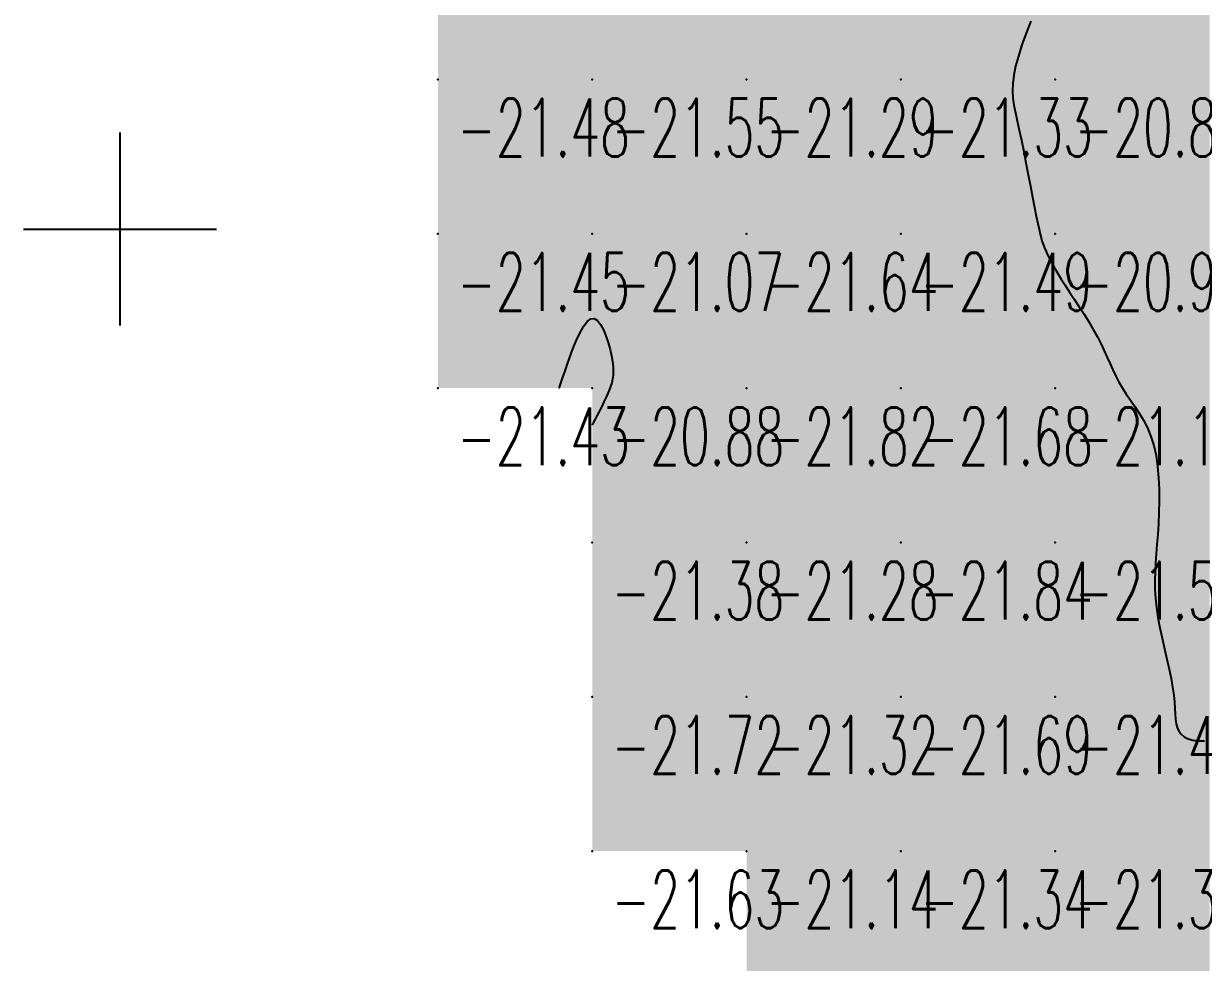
# Model space of a CAD drawing. Header units: millimetres. Extents: x 88261 to 90953, y 390274 to 392322.
# Drawn here: x 89243.4 to 89319.8, y 390700 to 390760.8 of the extents above; entities that cross this region are included whole.
import ezdxf
from ezdxf.enums import TextEntityAlignment as Align

# ---------------------------------------------------------------- set-up
doc = ezdxf.new("R2010")
doc.units = ezdxf.units.MM
doc.header["$LTSCALE"] = 25
for name, color, linetype in [('Carroyage(1)_Croix', 7, 'Continuous'), ('CN_03_00', 7, 'Continuous'), ('COTEAlt', 7, 'Continuous'), ('TN_COLORIAGE', 7, 'Continuous')]:
    doc.layers.add(name, color=color, linetype=linetype)
doc.styles.add('Simplex 1.0', font='Simplex.shx', dxfattribs={"width": 0.99, "height": 2.5})
doc.styles.get("Standard").update_dxf_attribs({"font": 'times.ttf'})

# ---------------------------------------------------------------- blocks, each defined once
blk = doc.blocks.new('COTE')
at = {"color": 0}
blk.add_point((0, 0), dxfattribs=at)
at = {"layer": 'COTEAlt'}
blk.add_attdef('ALT', text='', height=3.75, dxfattribs=at).set_placement((1.25, -1.25), align=Align.TOP_LEFT)

msp = doc.modelspace()

# ---------------------------------------------------------------- linework, layer by layer
at = {"layer": 'Carroyage(1)_Croix'}
for p, q in [((89249.65, 390741.29), (89249.65, 390753.79)), ((89243.4, 390747.54), (89255.9, 390747.54))]:
    msp.add_line(p, q, dxfattribs=at)
at = {"layer": 'CN_03_00', "elevation": -21, "flags": 128}
for points in [[(89308.657, 390761.002), (89308.36, 390760.224), (89308.089, 390759.465), (89307.856, 390758.747), (89307.674, 390758.088), (89307.553, 390757.502), (89307.489, 390756.976), (89307.474, 390756.49), (89307.503, 390756.023), (89307.568, 390755.555), (89307.662, 390755.068), (89307.779, 390754.54), (89307.912, 390753.952), (89308.054, 390753.29), (89308.201, 390752.572), (89308.351, 390751.82), (89308.5, 390751.058), (89308.645, 390750.309), (89308.782, 390749.596), (89308.908, 390748.943), (89309.02, 390748.372), (89309.116, 390747.902), (89309.197, 390747.522), (89309.267, 390747.219), (89309.33, 390746.976), (89309.387, 390746.779), (89309.443, 390746.613), (89309.5, 390746.462), (89309.561, 390746.311), (89309.631, 390746.148), (89309.712, 390745.966), (89309.808, 390745.763), (89309.922, 390745.534), (89310.059, 390745.277), (89310.22, 390744.988), (89310.411, 390744.664), (89310.635, 390744.301), (89310.893, 390743.897), (89311.178, 390743.459), (89311.482, 390742.995), (89311.797, 390742.511), (89312.112, 390742.018), (89312.42, 390741.521), (89312.712, 390741.029), (89312.979, 390740.551), (89313.215, 390740.091), (89313.425, 390739.65), (89313.618, 390739.224), (89313.802, 390738.811), (89313.983, 390738.409), (89314.171, 390738.015), (89314.374, 390737.626), (89314.599, 390737.239), (89314.851, 390736.851), (89315.124, 390736.456), (89315.407, 390736.046), (89315.691, 390735.614), (89315.967, 390735.151), (89316.223, 390734.652), (89316.45, 390734.108), (89316.639, 390733.511), (89316.782, 390732.859), (89316.882, 390732.16), (89316.944, 390731.429), (89316.975, 390730.678), (89316.978, 390729.921), (89316.961, 390729.173), (89316.928, 390728.445), (89316.885, 390727.752), (89316.837, 390727.103), (89316.79, 390726.491), (89316.748, 390725.906), (89316.717, 390725.338), (89316.702, 390724.775), (89316.709, 390724.208), (89316.741, 390723.625), (89316.805, 390723.017), (89316.904, 390722.376), (89317.03, 390721.71), (89317.174, 390721.031), (89317.328, 390720.35), (89317.482, 390719.681), (89317.627, 390719.033), (89317.754, 390718.42), (89317.854, 390717.852), (89317.922, 390717.339), (89317.964, 390716.879), (89317.99, 390716.469), (89318.012, 390716.103), (89318.038, 390715.78), (89318.08, 390715.493), (89318.148, 390715.239), (89318.253, 390715.015), (89318.402, 390714.817), (89318.6, 390714.649), (89318.849, 390714.517), (89319.151, 390714.426), (89319.509, 390714.38), (89319.925, 390714.385)], [(89278.108, 390737.239), (89278.109, 390737.241), (89278.114, 390737.256), (89278.127, 390737.295), (89278.153, 390737.371), (89278.195, 390737.497), (89278.259, 390737.685), (89278.347, 390737.947), (89278.465, 390738.295), (89278.615, 390738.735), (89278.792, 390739.24), (89278.993, 390739.775), (89279.211, 390740.307), (89279.441, 390740.802), (89279.678, 390741.225), (89279.916, 390741.543), (89280.15, 390741.721), (89280.376, 390741.736), (89280.59, 390741.605), (89280.79, 390741.356), (89280.973, 390741.018), (89281.137, 390740.618), (89281.28, 390740.184), (89281.399, 390739.745), (89281.491, 390739.328), (89281.556, 390738.956), (89281.593, 390738.627), (89281.605, 390738.332), (89281.593, 390738.065), (89281.56, 390737.816), (89281.506, 390737.578), (89281.433, 390737.343), (89281.344, 390737.103), (89281.241, 390736.853), (89281.126, 390736.597), (89281.006, 390736.34), (89280.883, 390736.088), (89280.762, 390735.85), (89280.649, 390735.629), (89280.546, 390735.433), (89280.458, 390735.267), (89280.389, 390735.137), (89280.337, 390735.039), (89280.3, 390734.969), (89280.275, 390734.922), (89280.26, 390734.894), (89280.252, 390734.879), (89280.249, 390734.874), (89280.249, 390734.873)]]:
    msp.add_lwpolyline(points, dxfattribs=at)
at = {"layer": 'TN_COLORIAGE', "color": 233}
for points in [[(89270.249, 390767.239, -21), (89278.496, 390767.239, -21), (89270.249, 390757.239, -21), (89278.278, 390765.268, -21)], [(89280.249, 390757.239, -21.109), (89290.249, 390757.239, -21.109), (89290.249, 390767.239, -21.109)], [(89280.249, 390757.239, -21), (89280.249, 390765.492, -21), (89290.249, 390767.239, -21), (89285.427, 390767.239, -21)], [(89290.249, 390767.239, -21.445), (89290.249, 390757.239, -21.445), (89300.249, 390767.239, -21.445)], [(89290.249, 390757.239, -21.445), (89300.249, 390757.239, -21.445), (89300.249, 390767.239, -21.445)], [(89300.249, 390757.239, -21), (89306.995, 390757.239, -21), (89310.249, 390767.239, -21), (89310.249, 390764.763, -21)], [(89300.249, 390767.239, -21.052), (89300.249, 390757.239, -21.052), (89310.249, 390767.239, -21.052)], [(89280.249, 390757.239, -21), (89280.249, 390765.492, -21), (89270.249, 390757.239, -21), (89278.278, 390765.268, -21)], [(89270.249, 390757.239, -21.551), (89270.249, 390747.239, -21.551), (89280.249, 390757.239, -21.551)], [(89270.249, 390747.239, -21.551), (89280.249, 390747.239, -21.551), (89280.249, 390757.239, -21.551)], [(89280.249, 390757.239, -21.289), (89280.249, 390747.239, -21.289), (89290.249, 390757.239, -21.289)], [(89280.249, 390747.239, -21.289), (89290.249, 390747.239, -21.289), (89290.249, 390757.239, -21.289)], [(89290.249, 390747.239, -21.325), (89300.249, 390747.239, -21.325), (89300.249, 390757.239, -21.325)], [(89290.249, 390757.239, -21.325), (89290.249, 390747.239, -21.325), (89300.249, 390757.239, -21.325)], [(89300.249, 390747.239, -21), (89307.817, 390754.808, -21), (89300.249, 390757.239, -21), (89306.995, 390757.239, -21)], [(89307.817, 390754.808, -21.488), (89309.207, 390747.239, -21.488), (89300.249, 390747.239, -21.488)], [(89270.249, 390747.239, -21.068), (89270.249, 390737.239, -21.068), (89280.249, 390747.239, -21.068)], [(89270.249, 390737.239, -21), (89278.108, 390737.239, -21), (89280.249, 390747.239, -21), (89280.249, 390743.574, -21)], [(89290.249, 390747.239, -21), (89281.799, 390738.789, -21), (89280.249, 390747.239, -21), (89280.249, 390743.574, -21)], [(89290.249, 390737.239, -21), (89281.505, 390737.239, -21), (89290.249, 390747.239, -21), (89281.799, 390738.789, -21)], [(89290.249, 390747.239, -21.488), (89290.249, 390737.239, -21.488), (89300.249, 390747.239, -21.488)], [(89290.249, 390737.239, -21.488), (89300.249, 390737.239, -21.488), (89300.249, 390747.239, -21.488)], [(89300.249, 390737.239, -21), (89309.478, 390746.469, -21), (89300.249, 390747.239, -21), (89309.207, 390747.239, -21)], [(89300.249, 390737.239, -21), (89309.478, 390746.469, -21), (89310.249, 390737.239, -21), (89310.249, 390744.752, -21)], [(89313.337, 390740.328, -21.171), (89310.249, 390744.752, -21.171), (89310.249, 390737.239, -21.171)], [(89313.337, 390740.328, -21.171), (89314.275, 390737.239, -21.171), (89310.249, 390737.239, -21.171)], [(89290.249, 390737.239, -21), (89281.505, 390737.239, -21), (89280.249, 390727.239, -21), (89280.249, 390734.873, -21)], [(89280.249, 390727.239, -21.819), (89290.249, 390727.239, -21.819), (89290.249, 390737.239, -21.819)], [(89290.249, 390737.239, -21.68), (89290.249, 390727.239, -21.68), (89300.249, 390737.239, -21.68)], [(89290.249, 390727.239, -21.68), (89300.249, 390727.239, -21.68), (89300.249, 390737.239, -21.68)], [(89300.249, 390737.239, -21.171), (89300.249, 390727.239, -21.171), (89310.249, 390737.239, -21.171)], [(89300.249, 390727.239, -21.171), (89310.249, 390727.239, -21.171), (89310.249, 390737.239, -21.171)], [(89310.249, 390727.239, -21), (89317.157, 390734.147, -21), (89310.249, 390737.239, -21), (89314.275, 390737.239, -21)], [(89316.934, 390727.239, -21.568), (89317.157, 390734.147, -21.568), (89310.249, 390727.239, -21.568)], [(89280.249, 390717.239, -21.282), (89290.249, 390717.239, -21.282), (89290.249, 390727.239, -21.282)], [(89280.249, 390727.239, -21.282), (89280.249, 390717.239, -21.282), (89290.249, 390727.239, -21.282)], [(89290.249, 390727.239, -21.835), (89290.249, 390717.239, -21.835), (89300.249, 390727.239, -21.835)], [(89290.249, 390717.239, -21.835), (89300.249, 390717.239, -21.835), (89300.249, 390727.239, -21.835)], [(89300.249, 390727.239, -21.568), (89300.249, 390717.239, -21.568), (89310.249, 390727.239, -21.568)], [(89300.249, 390717.239, -21.568), (89310.249, 390717.239, -21.568), (89310.249, 390727.239, -21.568)], [(89310.249, 390727.239, -21), (89316.934, 390727.239, -21), (89310.249, 390717.239, -21), (89316.415, 390723.405, -21)], [(89316.415, 390723.405, -21.453), (89318.239, 390717.239, -21.453), (89310.249, 390717.239, -21.453)], [(89280.249, 390717.239, -21.317), (89280.249, 390707.239, -21.317), (89290.249, 390717.239, -21.317)], [(89280.249, 390707.239, -21.317), (89290.249, 390707.239, -21.317), (89290.249, 390717.239, -21.317)], [(89290.249, 390707.239, -21.688), (89300.249, 390707.239, -21.688), (89300.249, 390717.239, -21.688)], [(89290.249, 390717.239, -21.688), (89290.249, 390707.239, -21.688), (89300.249, 390717.239, -21.688)], [(89300.249, 390707.239, -21.453), (89310.249, 390707.239, -21.453), (89310.249, 390717.239, -21.453)], [(89300.249, 390717.239, -21.453), (89300.249, 390707.239, -21.453), (89310.249, 390717.239, -21.453)], [(89310.249, 390717.239, -21), (89318.239, 390717.239, -21), (89310.249, 390707.239, -21), (89317.757, 390714.748, -21)], [(89310.249, 390707.239, -21), (89317.757, 390714.748, -21), (89320.249, 390707.239, -21), (89320.249, 390713.859, -21)], [(89290.249, 390697.239, -21.343), (89300.249, 390697.239, -21.343), (89300.249, 390707.239, -21.343)], [(89290.249, 390707.239, -21.343), (89290.249, 390697.239, -21.343), (89300.249, 390707.239, -21.343)], [(89300.249, 390697.239, -21.344), (89310.249, 390697.239, -21.344), (89310.249, 390707.239, -21.344)], [(89300.249, 390707.239, -21.344), (89300.249, 390697.239, -21.344), (89310.249, 390707.239, -21.344)], [(89310.249, 390707.239, -21.223), (89310.249, 390697.239, -21.223), (89320.249, 390707.239, -21.223)], [(89310.249, 390697.239, -21.223), (89320.249, 390697.239, -21.223), (89320.249, 390707.239, -21.223)]]:
    msp.add_solid(points, dxfattribs=at)
at = {"layer": 'TN_COLORIAGE', "color": 223}
for points in [[(89310.249, 390757.239, -20.46), (89320.249, 390757.239, -20.46), (89320.249, 390767.239, -20.46)], [(89310.249, 390764.763, -20.46), (89311.121, 390767.239, -20.46), (89310.249, 390757.239, -20.46), (89320.249, 390767.239, -20.46)], [(89310.249, 390764.763, -20.843), (89306.995, 390757.239, -20.843), (89310.249, 390757.239, -20.843)], [(89306.995, 390757.239, -20.843), (89307.817, 390754.808, -20.843), (89310.249, 390757.239, -20.843)], [(89309.207, 390747.239, -20.843), (89307.817, 390754.808, -20.843), (89310.249, 390747.239, -20.843), (89310.249, 390757.239, -20.843)], [(89310.249, 390757.239, -20.783), (89310.249, 390747.239, -20.783), (89320.249, 390757.239, -20.783)], [(89310.249, 390747.239, -20.783), (89320.249, 390747.239, -20.783), (89320.249, 390757.239, -20.783)], [(89309.207, 390747.239, -20.943), (89309.478, 390746.469, -20.943), (89310.249, 390747.239, -20.943)], [(89310.249, 390744.752, -20.943), (89309.478, 390746.469, -20.943), (89310.249, 390747.239, -20.943)], [(89310.249, 390744.752, -20.616), (89313.337, 390740.328, -20.616), (89310.249, 390747.239, -20.616), (89320.249, 390747.239, -20.616)], [(89314.275, 390737.239, -20.616), (89313.337, 390740.328, -20.616), (89320.249, 390737.239, -20.616), (89320.249, 390747.239, -20.616)], [(89280.249, 390743.574, -20.882), (89278.108, 390737.239, -20.882), (89280.249, 390737.239, -20.882)], [(89280.249, 390743.574, -20.882), (89281.799, 390738.789, -20.882), (89280.249, 390737.239, -20.882)], [(89281.799, 390738.789, -20.882), (89281.505, 390737.239, -20.882), (89280.249, 390737.239, -20.882)], [(89280.249, 390734.873, -20.882), (89281.505, 390737.239, -20.882), (89280.249, 390737.239, -20.882)], [(89314.275, 390737.239, -20.746), (89317.157, 390734.147, -20.746), (89320.249, 390737.239, -20.746)], [(89317.157, 390734.147, -20.718), (89316.934, 390727.239, -20.718), (89320.249, 390737.239, -20.718), (89320.249, 390727.239, -20.718)], [(89316.415, 390723.405, -20.718), (89316.934, 390727.239, -20.718), (89320.249, 390727.239, -20.718)], [(89318.239, 390717.239, -20.718), (89316.415, 390723.405, -20.718), (89320.249, 390717.239, -20.718), (89320.249, 390727.239, -20.718)], [(89317.757, 390714.748, -20.886), (89318.239, 390717.239, -20.886), (89320.249, 390717.239, -20.886)], [(89320.249, 390713.859, -20.886), (89317.757, 390714.748, -20.886), (89320.249, 390717.239, -20.886)]]:
    msp.add_solid(points, dxfattribs=at)

# ---------------------------------------------------------------- block references
at = {"layer": 'COTEAlt'}
ref = msp.add_blockref('COTE', (89270.249, 390757.239), dxfattribs=at)
ref.add_attrib('ALT', '-21.48', dxfattribs={"height": 3.75, "style": 'Simplex 1.0', "width": 0.6}).set_placement((89271.499, 390755.989), align=Align.TOP_LEFT)
ref = msp.add_blockref('COTE', (89280.249, 390757.239), dxfattribs=at)
ref.add_attrib('ALT', '-21.55', dxfattribs={"height": 3.75, "style": 'Simplex 1.0', "width": 0.6}).set_placement((89281.499, 390755.989), align=Align.TOP_LEFT)
ref = msp.add_blockref('COTE', (89290.249, 390757.239), dxfattribs=at)
ref.add_attrib('ALT', '-21.29', dxfattribs={"height": 3.75, "style": 'Simplex 1.0', "width": 0.6}).set_placement((89291.499, 390755.989), align=Align.TOP_LEFT)
ref = msp.add_blockref('COTE', (89300.249, 390757.239), dxfattribs=at)
ref.add_attrib('ALT', '-21.33', dxfattribs={"height": 3.75, "style": 'Simplex 1.0', "width": 0.6}).set_placement((89301.499, 390755.989), align=Align.TOP_LEFT)
ref = msp.add_blockref('COTE', (89310.249, 390757.239), dxfattribs=at)
ref.add_attrib('ALT', '-20.84', dxfattribs={"height": 3.75, "style": 'Simplex 1.0', "width": 0.6}).set_placement((89311.499, 390755.989), align=Align.TOP_LEFT)
ref = msp.add_blockref('COTE', (89270.249, 390747.239), dxfattribs=at)
ref.add_attrib('ALT', '-21.45', dxfattribs={"height": 3.75, "style": 'Simplex 1.0', "width": 0.6}).set_placement((89271.499, 390745.989), align=Align.TOP_LEFT)
ref = msp.add_blockref('COTE', (89280.249, 390747.239), dxfattribs=at)
ref.add_attrib('ALT', '-21.07', dxfattribs={"height": 3.75, "style": 'Simplex 1.0', "width": 0.6}).set_placement((89281.499, 390745.989), align=Align.TOP_LEFT)
ref = msp.add_blockref('COTE', (89290.249, 390747.239), dxfattribs=at)
ref.add_attrib('ALT', '-21.64', dxfattribs={"height": 3.75, "style": 'Simplex 1.0', "width": 0.6}).set_placement((89291.499, 390745.989), align=Align.TOP_LEFT)
ref = msp.add_blockref('COTE', (89300.249, 390747.239), dxfattribs=at)
ref.add_attrib('ALT', '-21.49', dxfattribs={"height": 3.75, "style": 'Simplex 1.0', "width": 0.6}).set_placement((89301.499, 390745.989), align=Align.TOP_LEFT)
ref = msp.add_blockref('COTE', (89310.249, 390747.239), dxfattribs=at)
ref.add_attrib('ALT', '-20.94', dxfattribs={"height": 3.75, "style": 'Simplex 1.0', "width": 0.6}).set_placement((89311.499, 390745.989), align=Align.TOP_LEFT)
ref = msp.add_blockref('COTE', (89270.249, 390737.239), dxfattribs=at)
ref.add_attrib('ALT', '-21.43', dxfattribs={"height": 3.75, "style": 'Simplex 1.0', "width": 0.6}).set_placement((89271.499, 390735.989), align=Align.TOP_LEFT)
ref = msp.add_blockref('COTE', (89280.249, 390737.239), dxfattribs=at)
ref.add_attrib('ALT', '-20.88', dxfattribs={"height": 3.75, "style": 'Simplex 1.0', "width": 0.6}).set_placement((89281.499, 390735.989), align=Align.TOP_LEFT)
ref = msp.add_blockref('COTE', (89290.249, 390737.239), dxfattribs=at)
ref.add_attrib('ALT', '-21.82', dxfattribs={"height": 3.75, "style": 'Simplex 1.0', "width": 0.6}).set_placement((89291.499, 390735.989), align=Align.TOP_LEFT)
ref = msp.add_blockref('COTE', (89300.249, 390737.239), dxfattribs=at)
ref.add_attrib('ALT', '-21.68', dxfattribs={"height": 3.75, "style": 'Simplex 1.0', "width": 0.6}).set_placement((89301.499, 390735.989), align=Align.TOP_LEFT)
ref = msp.add_blockref('COTE', (89310.249, 390737.239), dxfattribs=at)
ref.add_attrib('ALT', '-21.17', dxfattribs={"height": 3.75, "style": 'Simplex 1.0', "width": 0.6}).set_placement((89311.499, 390735.989), align=Align.TOP_LEFT)
ref = msp.add_blockref('COTE', (89280.249, 390727.239), dxfattribs=at)
ref.add_attrib('ALT', '-21.38', dxfattribs={"height": 3.75, "style": 'Simplex 1.0', "width": 0.6}).set_placement((89281.499, 390725.989), align=Align.TOP_LEFT)
ref = msp.add_blockref('COTE', (89290.249, 390727.239), dxfattribs=at)
ref.add_attrib('ALT', '-21.28', dxfattribs={"height": 3.75, "style": 'Simplex 1.0', "width": 0.6}).set_placement((89291.499, 390725.989), align=Align.TOP_LEFT)
ref = msp.add_blockref('COTE', (89300.249, 390727.239), dxfattribs=at)
ref.add_attrib('ALT', '-21.84', dxfattribs={"height": 3.75, "style": 'Simplex 1.0', "width": 0.6}).set_placement((89301.499, 390725.989), align=Align.TOP_LEFT)
ref = msp.add_blockref('COTE', (89310.249, 390727.239), dxfattribs=at)
ref.add_attrib('ALT', '-21.57', dxfattribs={"height": 3.75, "style": 'Simplex 1.0', "width": 0.6}).set_placement((89311.499, 390725.989), align=Align.TOP_LEFT)
ref = msp.add_blockref('COTE', (89280.249, 390717.239), dxfattribs=at)
ref.add_attrib('ALT', '-21.72', dxfattribs={"height": 3.75, "style": 'Simplex 1.0', "width": 0.6}).set_placement((89281.499, 390715.989), align=Align.TOP_LEFT)
ref = msp.add_blockref('COTE', (89290.249, 390717.239), dxfattribs=at)
ref.add_attrib('ALT', '-21.32', dxfattribs={"height": 3.75, "style": 'Simplex 1.0', "width": 0.6}).set_placement((89291.499, 390715.989), align=Align.TOP_LEFT)
ref = msp.add_blockref('COTE', (89300.249, 390717.239), dxfattribs=at)
ref.add_attrib('ALT', '-21.69', dxfattribs={"height": 3.75, "style": 'Simplex 1.0', "width": 0.6}).set_placement((89301.499, 390715.989), align=Align.TOP_LEFT)
ref = msp.add_blockref('COTE', (89310.249, 390717.239), dxfattribs=at)
ref.add_attrib('ALT', '-21.45', dxfattribs={"height": 3.75, "style": 'Simplex 1.0', "width": 0.6}).set_placement((89311.499, 390715.989), align=Align.TOP_LEFT)
ref = msp.add_blockref('COTE', (89280.249, 390707.239), dxfattribs=at)
ref.add_attrib('ALT', '-21.63', dxfattribs={"height": 3.75, "style": 'Simplex 1.0', "width": 0.6}).set_placement((89281.499, 390705.989), align=Align.TOP_LEFT)
ref = msp.add_blockref('COTE', (89290.249, 390707.239), dxfattribs=at)
ref.add_attrib('ALT', '-21.14', dxfattribs={"height": 3.75, "style": 'Simplex 1.0', "width": 0.6}).set_placement((89291.499, 390705.989), align=Align.TOP_LEFT)
ref = msp.add_blockref('COTE', (89300.249, 390707.239), dxfattribs=at)
ref.add_attrib('ALT', '-21.34', dxfattribs={"height": 3.75, "style": 'Simplex 1.0', "width": 0.6}).set_placement((89301.499, 390705.989), align=Align.TOP_LEFT)
ref = msp.add_blockref('COTE', (89310.249, 390707.239), dxfattribs=at)
ref.add_attrib('ALT', '-21.34', dxfattribs={"height": 3.75, "style": 'Simplex 1.0', "width": 0.6}).set_placement((89311.499, 390705.989), align=Align.TOP_LEFT)

doc.saveas('drawing.dxf')
